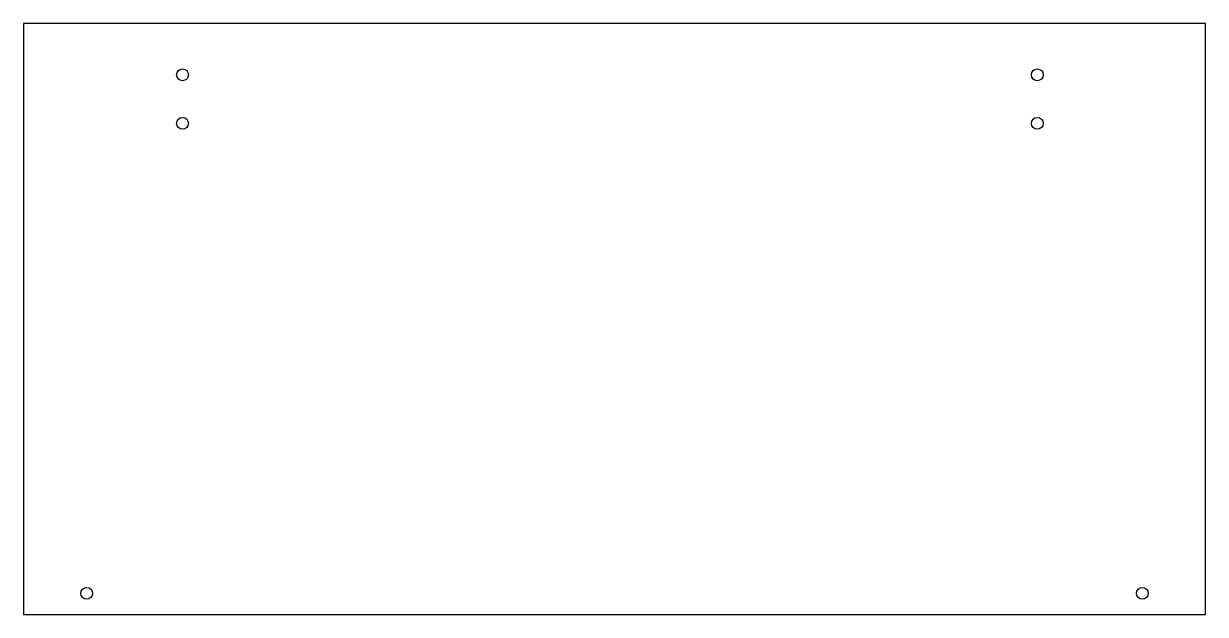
# Model space of a CAD drawing. Header units: millimetres. Extents: x -225 to 225, y -112 to 112.
import ezdxf

# ---------------------------------------------------------------- set-up
doc = ezdxf.new("R2010")
doc.units = ezdxf.units.MM

msp = doc.modelspace()

# ---------------------------------------------------------------- linework, layer by layer
at = {"color": 7, "linetype": 'Continuous', "lineweight": 25}
for p, q in [((225, 112.5), (-225, 112.5)), ((-225, 112.5), (-225, -112.5)), ((225, -112.5), (225, 112.5)), ((-225, -112.5), (225, -112.5))]:
    msp.add_line(p, q, dxfattribs=at)
for centre in [(-164.5, 93), (161, 93), (-164.5, 74.5), (161, 74.5), (-201, -104.5), (201, -104.5)]:
    msp.add_circle(centre, 2.25, dxfattribs=at)

doc.saveas('drawing.dxf')
